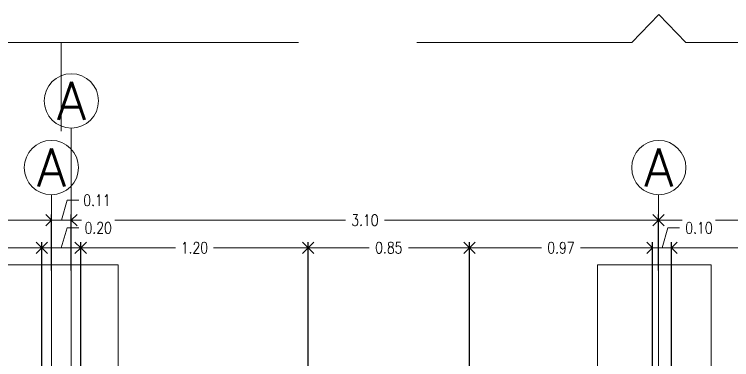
# Model space of a CAD drawing. Header units: metres. Extents: x -2 to 612, y -64 to 156.
# Drawn here: x 469.793 to 473.576, y -24.514 to -22.695 of the extents above; entities that cross this region are included whole.
import ezdxf
from ezdxf.enums import TextEntityAlignment as Align

# ---------------------------------------------------------------- set-up
doc = ezdxf.new("R2010")
doc.units = ezdxf.units.M
doc.header["$LTSCALE"] = 5
doc.header["$MEASUREMENT"] = 0
doc.linetypes.add('HIDDEN', pattern=[0.375, 0.25, -0.125])
doc.layers.get('0').update_dxf_attribs({"color": 30})
doc.layers.get('DEFPOINTS').update_dxf_attribs({"color": 210})
for name, color, linetype, lineweight in [('A-ANNO-DIMS', 3, 'Continuous', 18), ('A-ANNO-SYMB', 3, 'Continuous', 18), ('A-ANNO-TEXT', 3, 'Continuous', 18), ('A-ELEV-IDEN', 3, 'Continuous', 18)]:
    doc.layers.add(name, color=color, linetype=linetype, lineweight=lineweight)
doc.styles.add('E-ROMANS', font='romans.shx', dxfattribs={"width": 0.8})
doc.dimstyles.new('E-0050_ARW_12', dxfattribs={"dimscale": 0.001, "dimtxt": 60, "dimasz": 60, "dimexe": 30, "dimexo": 20, "dimgap": 30, "dimtad": 0, "dimzin": 0, "dimdsep": 46, "dimtxsty": 'E-ROMANS', "dimblk": 'OPEN90', "dimcen": 30, "dimclrd": 256, "dimclre": 256, "dimclrt": 256, "dimadec": 0, "dimazin": 0, "dimtfac": 1, "dimtmove": 1, "dimatfit": 3, "dimldrblk": 'OPEN90', "dimfxl": 1, "dimtfill": 1, "dimtolj": 1, "dimtzin": 0, "dimlwd": -1, "dimarcsym": 0})

# ---------------------------------------------------------------- blocks, each defined once
blk = doc.blocks.new('_Open90')
at = {"color": 0, "linetype": 'ByBlock', "lineweight": -2}
for p, q in [((0, 0), (-1, 0)), ((-0.5, 0.5), (0, 0)), ((0, 0), (-0.5, -0.5))]:
    blk.add_line(p, q, dxfattribs=at)
blk = doc.blocks.new('*D935')
at = {"layer": 'A-ANNO-DIMS', "lineweight": -2, "transparency": 16777216}
for p, q in [((466.890952125786, -24.04431957195055), (466.890952125786, -23.74906314733757)), ((469.987955388234, -24.04431957195055), (469.987955388234, -23.74906314733757))]:
    blk.add_line(p, q, dxfattribs=at)
at = {"layer": 'A-ANNO-DIMS', "transparency": 16777216}
for p, q in [((466.950952125786, -23.77906314733757), (468.3363108998672, -23.77906314733757)), ((469.927955388234, -23.77906314733757), (468.5425966141529, -23.77906314733757))]:
    blk.add_line(p, q, dxfattribs=at)
at = {"layer": 'DEFPOINTS', "color": 0, "transparency": 16777216}
for p in [(469.987955388234, -23.77906314733757), (466.890952125786, -24.06431957195055), (469.987955388234, -24.06431957195055)]:
    blk.add_point(p, dxfattribs=at)
at = {"layer": 'A-ANNO-DIMS', "transparency": 16777216, "xscale": 0.06, "yscale": 0.06, "zscale": 0.06, "rotation": 180}
blk.add_blockref('_Open90', (466.890952125786, -23.77906314733757), dxfattribs=at)
at = {"layer": 'A-ANNO-DIMS', "transparency": 16777216, "xscale": 0.06, "yscale": 0.06, "zscale": 0.06}
blk.add_blockref('_Open90', (469.987955388234, -23.77906314733757), dxfattribs=at)
at = {"layer": 'A-ANNO-DIMS', "transparency": 16777216, "insert": (468.43945375701, -23.77906314733757), "char_height": 0.06, "attachment_point": 5, "style": 'E-ROMANS', "bg_fill": 3, "box_fill_scale": 1.25, "bg_fill_color": 256, "bg_fill_true_color": 13158600, "bg_fill_transparency": 0}
blk.add_mtext('\\A1;3.10', dxfattribs=at)
blk = doc.blocks.new('*D936')
at = {"layer": 'A-ANNO-DIMS', "transparency": 16777216}
for p, q in [((470.0405924234028, -23.77906314733757), (470.0720924234028, -23.67406314733757)), ((470.0720924234028, -23.67406314733757), (470.1320924234028, -23.67406314733757)), ((469.927955388234, -23.77906314733757), (469.867955388234, -23.77906314733757)), ((469.987955388234, -23.77906314733757), (470.0932294585716, -23.77906314733757)), ((469.987955388234, -23.77906314733757), (470.0932294585716, -23.77906314733757)), ((470.1532294585716, -23.77906314733757), (470.2132294585716, -23.77906314733757))]:
    blk.add_line(p, q, dxfattribs=at)
at = {"layer": 'A-ANNO-DIMS', "lineweight": -2, "transparency": 16777216}
for p, q in [((469.987955388234, -24.04431957195055), (469.987955388234, -23.74906314733757)), ((470.0932294585716, -24.04431957195055), (470.0932294585716, -23.74906314733757))]:
    blk.add_line(p, q, dxfattribs=at)
at = {"layer": 'DEFPOINTS', "color": 0, "transparency": 16777216}
for p in [(470.0932294585716, -23.77906314733757), (469.987955388234, -24.06431957195055), (470.0932294585716, -24.06431957195055)]:
    blk.add_point(p, dxfattribs=at)
at = {"layer": 'A-ANNO-DIMS', "transparency": 16777216, "xscale": 0.06, "yscale": 0.06, "zscale": 0.06}
blk.add_blockref('_Open90', (469.987955388234, -23.77906314733757), dxfattribs=at)
at = {"layer": 'A-ANNO-DIMS', "transparency": 16777216, "xscale": 0.06, "yscale": 0.06, "zscale": 0.06, "rotation": 180}
blk.add_blockref('_Open90', (470.0932294585716, -23.77906314733757), dxfattribs=at)
at = {"layer": 'A-ANNO-DIMS', "transparency": 16777216, "insert": (470.2283781376885, -23.67406314733757), "char_height": 0.06, "attachment_point": 5, "style": 'E-ROMANS', "bg_fill": 3, "box_fill_scale": 1.25, "bg_fill_color": 256, "bg_fill_true_color": 13158600, "bg_fill_transparency": 0}
blk.add_mtext('\\A1;0.11', dxfattribs=at)
blk = doc.blocks.new('*D937')
at = {"layer": 'A-ANNO-DIMS', "lineweight": -2, "transparency": 16777216}
for p, q in [((470.0932294585716, -24.04431957195055), (470.0932294585716, -23.74906314733757)), ((473.1899944584093, -24.04431957195055), (473.1899944584093, -23.74906314733757))]:
    blk.add_line(p, q, dxfattribs=at)
at = {"layer": 'A-ANNO-DIMS', "transparency": 16777216}
for p, q in [((470.1532294585716, -23.77906314733757), (471.5384691013476, -23.77906314733757)), ((473.1299944584093, -23.77906314733757), (471.7447548156333, -23.77906314733757))]:
    blk.add_line(p, q, dxfattribs=at)
at = {"layer": 'DEFPOINTS', "color": 0, "transparency": 16777216}
for p in [(473.1899944584093, -23.77906314733757), (470.0932294585716, -24.06431957195055), (473.1899944584093, -24.06431957195055)]:
    blk.add_point(p, dxfattribs=at)
at = {"layer": 'A-ANNO-DIMS', "transparency": 16777216, "xscale": 0.06, "yscale": 0.06, "zscale": 0.06, "rotation": 180}
blk.add_blockref('_Open90', (470.0932294585716, -23.77906314733757), dxfattribs=at)
at = {"layer": 'A-ANNO-DIMS', "transparency": 16777216, "xscale": 0.06, "yscale": 0.06, "zscale": 0.06}
blk.add_blockref('_Open90', (473.1899944584093, -23.77906314733757), dxfattribs=at)
at = {"layer": 'A-ANNO-DIMS', "transparency": 16777216, "insert": (471.6416119584904, -23.77906314733757), "char_height": 0.06, "attachment_point": 5, "style": 'E-ROMANS', "bg_fill": 3, "box_fill_scale": 1.25, "bg_fill_color": 256, "bg_fill_true_color": 13158600, "bg_fill_transparency": 0}
blk.add_mtext('\\A1;3.10', dxfattribs=at)
blk = doc.blocks.new('*D938')
at = {"layer": 'A-ANNO-DIMS', "lineweight": -2, "transparency": 16777216}
for p, q in [((473.1899944584093, -24.04431957195055), (473.1899944584093, -23.74906314733757)), ((476.286997720857, -24.04431957194643), (476.286997720857, -23.74906314733757))]:
    blk.add_line(p, q, dxfattribs=at)
at = {"layer": 'A-ANNO-DIMS', "transparency": 16777216}
for p, q in [((473.2499944584093, -23.77906314733757), (474.6353532324903, -23.77906314733757)), ((476.226997720857, -23.77906314733757), (474.841638946776, -23.77906314733757))]:
    blk.add_line(p, q, dxfattribs=at)
at = {"layer": 'DEFPOINTS', "color": 0, "transparency": 16777216}
for p in [(476.286997720857, -23.77906314733757), (473.1899944584093, -24.06431957195055), (476.286997720857, -24.06431957194643)]:
    blk.add_point(p, dxfattribs=at)
at = {"layer": 'A-ANNO-DIMS', "transparency": 16777216, "xscale": 0.06, "yscale": 0.06, "zscale": 0.06, "rotation": 180}
blk.add_blockref('_Open90', (473.1899944584093, -23.77906314733757), dxfattribs=at)
at = {"layer": 'A-ANNO-DIMS', "transparency": 16777216, "xscale": 0.06, "yscale": 0.06, "zscale": 0.06}
blk.add_blockref('_Open90', (476.286997720857, -23.77906314733757), dxfattribs=at)
at = {"layer": 'A-ANNO-DIMS', "transparency": 16777216, "insert": (474.7384960896331, -23.77906314733757), "char_height": 0.06, "attachment_point": 5, "style": 'E-ROMANS', "bg_fill": 3, "box_fill_scale": 1.25, "bg_fill_color": 256, "bg_fill_true_color": 13158600, "bg_fill_transparency": 0}
blk.add_mtext('\\A1;3.10', dxfattribs=at)
blk = doc.blocks.new('*D1328')
at = {"layer": 'A-ANNO-DIMS', "lineweight": -2, "transparency": 16777216}
for p, q in [((466.9594521257861, -24.81431975406573), (466.9594521257861, -23.89462123762759)), ((469.9384345259564, -24.81431952013581), (469.9384345259564, -23.89462123762759))]:
    blk.add_line(p, q, dxfattribs=at)
at = {"layer": 'A-ANNO-DIMS', "transparency": 16777216}
for p, q in [((467.0194521257861, -23.92462123762759), (468.3458004687284, -23.92462123762759)), ((469.8784345259564, -23.92462123762759), (468.5520861830141, -23.92462123762759))]:
    blk.add_line(p, q, dxfattribs=at)
at = {"layer": 'DEFPOINTS', "color": 0, "transparency": 16777216}
for p in [(469.9384345259564, -23.92462123762759), (466.9594521257861, -24.83431975406573), (469.9384345259564, -24.83431952013581)]:
    blk.add_point(p, dxfattribs=at)
at = {"layer": 'A-ANNO-DIMS', "transparency": 16777216, "xscale": 0.06, "yscale": 0.06, "zscale": 0.06, "rotation": 180}
blk.add_blockref('_Open90', (466.9594521257861, -23.92462123762759), dxfattribs=at)
at = {"layer": 'A-ANNO-DIMS', "transparency": 16777216, "xscale": 0.06, "yscale": 0.06, "zscale": 0.06}
blk.add_blockref('_Open90', (469.9384345259564, -23.92462123762759), dxfattribs=at)
at = {"layer": 'A-ANNO-DIMS', "transparency": 16777216, "insert": (468.4489433258713, -23.92462123762759), "char_height": 0.06, "attachment_point": 5, "style": 'E-ROMANS', "bg_fill": 3, "box_fill_scale": 1.25, "bg_fill_color": 256, "bg_fill_true_color": 13158600, "bg_fill_transparency": 0}
blk.add_mtext('\\A1;2.98', dxfattribs=at)
blk = doc.blocks.new('*D1329')
at = {"layer": 'A-ANNO-DIMS', "transparency": 16777216}
for p, q in [((470.0404802173557, -23.92462123762759), (470.0719802173557, -23.81962123762759)), ((470.0719802173557, -23.81962123762759), (470.1319802173557, -23.81962123762759)), ((469.9984345259564, -23.92462123762759), (470.082525908755, -23.92462123762759))]:
    blk.add_line(p, q, dxfattribs=at)
at = {"layer": 'A-ANNO-DIMS', "lineweight": -2, "transparency": 16777216}
for p, q in [((469.9384345259564, -24.81431952013581), (469.9384345259564, -23.89462123762759)), ((470.142525908755, -24.81431952898566), (470.142525908755, -23.89462123762759))]:
    blk.add_line(p, q, dxfattribs=at)
at = {"layer": 'DEFPOINTS', "color": 0, "transparency": 16777216}
for p in [(470.142525908755, -23.92462123762759), (469.9384345259564, -24.83431952013581), (470.142525908755, -24.83431952898566)]:
    blk.add_point(p, dxfattribs=at)
at = {"layer": 'A-ANNO-DIMS', "transparency": 16777216, "xscale": 0.06, "yscale": 0.06, "zscale": 0.06, "rotation": 180}
blk.add_blockref('_Open90', (469.9384345259564, -23.92462123762759), dxfattribs=at)
at = {"layer": 'A-ANNO-DIMS', "transparency": 16777216, "xscale": 0.06, "yscale": 0.06, "zscale": 0.06}
blk.add_blockref('_Open90', (470.142525908755, -23.92462123762759), dxfattribs=at)
at = {"layer": 'A-ANNO-DIMS', "transparency": 16777216, "insert": (470.2351230744985, -23.81962123762759), "char_height": 0.06, "attachment_point": 5, "style": 'E-ROMANS', "bg_fill": 3, "box_fill_scale": 1.25, "bg_fill_color": 256, "bg_fill_true_color": 13158600, "bg_fill_transparency": 0}
blk.add_mtext('\\A1;0.20', dxfattribs=at)
blk = doc.blocks.new('*D759')
at = {"layer": 'A-ANNO-DIMS', "lineweight": -2, "transparency": 16777216}
for p, q in [((470.142525908755, -24.81431952898566), (470.142525908755, -23.89462123762759)), ((471.3425247921978, -24.81431952013581), (471.3425247921978, -23.89462123762759))]:
    blk.add_line(p, q, dxfattribs=at)
at = {"layer": 'A-ANNO-DIMS', "transparency": 16777216}
for p, q in [((470.202525908755, -23.92462123762759), (470.6428110647621, -23.92462123762759)), ((471.2825247921978, -23.92462123762759), (470.8422396361907, -23.92462123762759))]:
    blk.add_line(p, q, dxfattribs=at)
at = {"layer": 'DEFPOINTS', "color": 0, "transparency": 16777216}
for p in [(471.3425247921978, -23.92462123762759), (470.142525908755, -24.83431952898566), (471.3425247921978, -24.83431952013581)]:
    blk.add_point(p, dxfattribs=at)
at = {"layer": 'A-ANNO-DIMS', "transparency": 16777216, "xscale": 0.06, "yscale": 0.06, "zscale": 0.06, "rotation": 180}
blk.add_blockref('_Open90', (470.142525908755, -23.92462123762759), dxfattribs=at)
at = {"layer": 'A-ANNO-DIMS', "transparency": 16777216, "xscale": 0.06, "yscale": 0.06, "zscale": 0.06}
blk.add_blockref('_Open90', (471.3425247921978, -23.92462123762759), dxfattribs=at)
at = {"layer": 'A-ANNO-DIMS', "transparency": 16777216, "insert": (470.7425253504764, -23.92462123762759), "char_height": 0.06, "attachment_point": 5, "style": 'E-ROMANS', "bg_fill": 3, "box_fill_scale": 1.25, "bg_fill_color": 256, "bg_fill_true_color": 13158600, "bg_fill_transparency": 0}
blk.add_mtext('\\A1;1.20', dxfattribs=at)
blk = doc.blocks.new('*D760')
at = {"layer": 'A-ANNO-DIMS', "lineweight": -2, "transparency": 16777216}
for p, q in [((471.3425247921978, -24.81431952013581), (471.3425247921978, -23.89462123762759)), ((472.1925213691707, -24.81431952013578), (472.1925213691707, -23.89462123762759))]:
    blk.add_line(p, q, dxfattribs=at)
at = {"layer": 'A-ANNO-DIMS', "transparency": 16777216}
for p, q in [((471.4025247921978, -23.92462123762759), (471.6643802235413, -23.92462123762759)), ((472.1325213691707, -23.92462123762759), (471.8706659378271, -23.92462123762759))]:
    blk.add_line(p, q, dxfattribs=at)
at = {"layer": 'DEFPOINTS', "color": 0, "transparency": 16777216}
for p in [(472.1925213691707, -23.92462123762759), (471.3425247921978, -24.83431952013581), (472.1925213691707, -24.83431952013578)]:
    blk.add_point(p, dxfattribs=at)
at = {"layer": 'A-ANNO-DIMS', "transparency": 16777216, "xscale": 0.06, "yscale": 0.06, "zscale": 0.06, "rotation": 180}
blk.add_blockref('_Open90', (471.3425247921978, -23.92462123762759), dxfattribs=at)
at = {"layer": 'A-ANNO-DIMS', "transparency": 16777216, "xscale": 0.06, "yscale": 0.06, "zscale": 0.06}
blk.add_blockref('_Open90', (472.1925213691707, -23.92462123762759), dxfattribs=at)
at = {"layer": 'A-ANNO-DIMS', "transparency": 16777216, "insert": (471.7675230806842, -23.92462123762759), "char_height": 0.06, "attachment_point": 5, "style": 'E-ROMANS', "bg_fill": 3, "box_fill_scale": 1.25, "bg_fill_color": 256, "bg_fill_true_color": 13158600, "bg_fill_transparency": 0}
blk.add_mtext('\\A1;0.85', dxfattribs=at)
blk = doc.blocks.new('*D761')
at = {"layer": 'A-ANNO-DIMS', "lineweight": -2, "transparency": 16777216}
for p, q in [((472.1925213691707, -24.81431952013578), (472.1925213691707, -23.89462123762759)), ((473.1585213691706, -24.81431974684235), (473.1585213691706, -23.89462123762759))]:
    blk.add_line(p, q, dxfattribs=at)
at = {"layer": 'A-ANNO-DIMS', "transparency": 16777216}
for p, q in [((472.2525213691707, -23.92462123762759), (472.5723785120277, -23.92462123762759)), ((473.0985213691706, -23.92462123762759), (472.7786642263135, -23.92462123762759))]:
    blk.add_line(p, q, dxfattribs=at)
at = {"layer": 'DEFPOINTS', "color": 0, "transparency": 16777216}
for p in [(473.1585213691706, -23.92462123762759), (472.1925213691707, -24.83431952013578), (473.1585213691706, -24.83431974684235)]:
    blk.add_point(p, dxfattribs=at)
at = {"layer": 'A-ANNO-DIMS', "transparency": 16777216, "xscale": 0.06, "yscale": 0.06, "zscale": 0.06, "rotation": 180}
blk.add_blockref('_Open90', (472.1925213691707, -23.92462123762759), dxfattribs=at)
at = {"layer": 'A-ANNO-DIMS', "transparency": 16777216, "xscale": 0.06, "yscale": 0.06, "zscale": 0.06}
blk.add_blockref('_Open90', (473.1585213691706, -23.92462123762759), dxfattribs=at)
at = {"layer": 'A-ANNO-DIMS', "transparency": 16777216, "insert": (472.6755213691706, -23.92462123762759), "char_height": 0.06, "attachment_point": 5, "style": 'E-ROMANS', "bg_fill": 3, "box_fill_scale": 1.25, "bg_fill_color": 256, "bg_fill_true_color": 13158600, "bg_fill_transparency": 0}
blk.add_mtext('\\A1;0.97', dxfattribs=at)
blk = doc.blocks.new('*D762')
at = {"layer": 'A-ANNO-DIMS', "transparency": 16777216}
for p, q in [((473.2085213691705, -23.92462123762759), (473.2400213691705, -23.81962123762759)), ((473.2400213691705, -23.81962123762759), (473.3000213691705, -23.81962123762759)), ((473.0985213691706, -23.92462123762759), (473.0385213691706, -23.92462123762759)), ((473.1585213691706, -23.92462123762759), (473.2585213691705, -23.92462123762759)), ((473.1585213691706, -23.92462123762759), (473.2585213691705, -23.92462123762759)), ((473.3185213691705, -23.92462123762759), (473.3785213691705, -23.92462123762759))]:
    blk.add_line(p, q, dxfattribs=at)
at = {"layer": 'A-ANNO-DIMS', "lineweight": -2, "transparency": 16777216}
for p, q in [((473.1585213691706, -24.81431974684235), (473.1585213691706, -23.89462123762759)), ((473.2585213691705, -24.81431975406573), (473.2585213691705, -23.89462123762759))]:
    blk.add_line(p, q, dxfattribs=at)
at = {"layer": 'DEFPOINTS', "color": 0, "transparency": 16777216}
for p in [(473.2585213691705, -23.92462123762759), (473.1585213691706, -24.83431974684235), (473.2585213691705, -24.83431975406573)]:
    blk.add_point(p, dxfattribs=at)
at = {"layer": 'A-ANNO-DIMS', "transparency": 16777216, "xscale": 0.06, "yscale": 0.06, "zscale": 0.06}
blk.add_blockref('_Open90', (473.1585213691706, -23.92462123762759), dxfattribs=at)
at = {"layer": 'A-ANNO-DIMS', "transparency": 16777216, "xscale": 0.06, "yscale": 0.06, "zscale": 0.06, "rotation": 180}
blk.add_blockref('_Open90', (473.2585213691705, -23.92462123762759), dxfattribs=at)
at = {"layer": 'A-ANNO-DIMS', "transparency": 16777216, "insert": (473.4031642263133, -23.81962123762759), "char_height": 0.06, "attachment_point": 5, "style": 'E-ROMANS', "bg_fill": 3, "box_fill_scale": 1.25, "bg_fill_color": 256, "bg_fill_true_color": 13158600, "bg_fill_transparency": 0}
blk.add_mtext('\\A1;0.10', dxfattribs=at)
blk = doc.blocks.new('*D1330')
at = {"layer": 'A-ANNO-DIMS', "lineweight": -2, "transparency": 16777216}
for p, q in [((473.2585213691705, -24.81431975406573), (473.2585213691705, -23.89462123762759)), ((476.2264966366122, -24.81431952013579), (476.2264966366122, -23.89462123762759))]:
    blk.add_line(p, q, dxfattribs=at)
at = {"layer": 'A-ANNO-DIMS', "transparency": 16777216}
for p, q in [((473.3185213691705, -23.92462123762759), (474.6393661457485, -23.92462123762759)), ((476.1664966366122, -23.92462123762759), (474.8456518600342, -23.92462123762759))]:
    blk.add_line(p, q, dxfattribs=at)
at = {"layer": 'DEFPOINTS', "color": 0, "transparency": 16777216}
for p in [(476.2264966366122, -23.92462123762759), (473.2585213691705, -24.83431975406573), (476.2264966366122, -24.83431952013579)]:
    blk.add_point(p, dxfattribs=at)
at = {"layer": 'A-ANNO-DIMS', "transparency": 16777216, "xscale": 0.06, "yscale": 0.06, "zscale": 0.06, "rotation": 180}
blk.add_blockref('_Open90', (473.2585213691705, -23.92462123762759), dxfattribs=at)
at = {"layer": 'A-ANNO-DIMS', "transparency": 16777216, "xscale": 0.06, "yscale": 0.06, "zscale": 0.06}
blk.add_blockref('_Open90', (476.2264966366122, -23.92462123762759), dxfattribs=at)
at = {"layer": 'A-ANNO-DIMS', "transparency": 16777216, "insert": (474.7425090028913, -23.92462123762759), "char_height": 0.06, "attachment_point": 5, "style": 'E-ROMANS', "bg_fill": 3, "box_fill_scale": 1.25, "bg_fill_color": 256, "bg_fill_true_color": 13158600, "bg_fill_transparency": 0}
blk.add_mtext('\\A1;2.97', dxfattribs=at)

msp = doc.modelspace()

# ---------------------------------------------------------------- linework, layer by layer
at = {"layer": 'A-ANNO-SYMB'}
for p, q in [((470.0932452428647, -23.29345090667267), (470.0929990481127, -32.24485322819291)), ((469.987955388234, -23.64504171948461), (469.9879553882338, -31.84625039935533)), ((473.1899944584088, -31.84623659466304), (473.1899944584093, -23.64501208831143))]:
    msp.add_line(p, q, dxfattribs=at)
for centre in [(470.0933454019132, -23.1504229249644), (473.1915550957024, -23.5019925861636)]:
    msp.add_circle(centre, 0.1430280167777482, dxfattribs=at)
at = {"layer": 'A-ANNO-TEXT', "linetype": 'HIDDEN'}
for points in [[(463.7414343915923, -23.30978802284019), (463.7414343915923, -22.84279358794473), (466.7494847463015, -22.84279358794474), (466.8925127630791, -22.69463090836422), (467.035540779857, -22.84279358794474), (470.0404767242153, -22.84279358794474), (470.0404767242153, -23.30978802284019)], [(470.0404767242153, -23.3097791444976), (470.0404767242153, -22.84278470960213), (473.0485270789245, -22.84278470960214), (473.1915550957024, -22.69462203002162), (473.33458311248, -22.84278470960214), (476.3395190568385, -22.84278470960213), (476.3395190568385, -23.3097791444976)]]:
    msp.add_lwpolyline(points, dxfattribs=at)

# ---------------------------------------------------------------- texts
at = {"layer": 'A-ANNO-TEXT', "style": 'E-ROMANS'}
for p in [(470.0933454019132, -23.1504229249644), (469.987955388234, -23.50201370270686), (473.1915550957024, -23.5019925861636)]:
    msp.add_attdef('A', text='0.00', height=0.2, dxfattribs=at).set_placement(p, align=Align.MIDDLE_CENTER)

# ---------------------------------------------------------------- next in the draw order: dimensions: what is measured, and where the dimension line sits
at = {"layer": 'A-ANNO-DIMS'}
dim = msp.add_linear_dim(base=(469.987955388234, -23.77906314733757), p1=(466.890952125786, -24.06431957195055), p2=(469.987955388234, -24.06431957195055), dimstyle='E-0050_ARW_12', dxfattribs=at)
dim.commit()
dim.dimension.update_dxf_attribs({"geometry": '*D935', "text_midpoint": (468.43945375701, -23.77906314733757)})

# ---------------------------------------------------------------- next in the draw order: dimensions: what is measured, and where the dimension line sits
dim = msp.add_linear_dim(base=(470.0932294585716, -23.77906314733757), p1=(469.987955388234, -24.06431957195055), p2=(470.0932294585716, -24.06431957195055), dimstyle='E-0050_ARW_12', dxfattribs=at)
dim.commit()
dim.dimension.update_dxf_attribs({"geometry": '*D936', "text_midpoint": (470.1620924234028, -23.67406314733757)})

# ---------------------------------------------------------------- next in the draw order: linework, layer by layer
at = {"layer": 'A-ANNO-SYMB'}
msp.add_circle((469.987955388234, -23.50201370270686), 0.1430280167777482, dxfattribs=at)

# ---------------------------------------------------------------- next in the draw order: dimensions: what is measured, and where the dimension line sits
at = {"layer": 'A-ANNO-DIMS'}
dim = msp.add_linear_dim(base=(473.1899944584093, -23.77906314733757), p1=(470.0932294585716, -24.06431957195055), p2=(473.1899944584093, -24.06431957195055), dimstyle='E-0050_ARW_12', dxfattribs=at)
dim.commit()
dim.dimension.update_dxf_attribs({"geometry": '*D937', "text_midpoint": (471.6416119584904, -23.77906314733757)})

# ---------------------------------------------------------------- next in the draw order: linework, layer by layer
at = {"layer": 'A-ELEV-IDEN'}
msp.add_lwpolyline([(470.120498964342, -24.61431957195053), (470.3404989643418, -24.61431957195053), (470.3404989643418, -24.01431957195054), (469.7404989643419, -24.01431957195054), (469.7404989643419, -24.61431957195053), (469.9604989643419, -24.61431957195053)], dxfattribs=at)

# ---------------------------------------------------------------- next in the draw order: dimensions: what is measured, and where the dimension line sits
at = {"layer": 'A-ANNO-DIMS'}
dim = msp.add_linear_dim(base=(476.286997720857, -23.77906314733757), p1=(473.1899944584093, -24.06431957195055), p2=(476.286997720857, -24.06431957194643), dimstyle='E-0050_ARW_12', dxfattribs=at)
dim.commit()
dim.dimension.update_dxf_attribs({"geometry": '*D938', "text_midpoint": (474.7384960896331, -23.77906314733757)})

# ---------------------------------------------------------------- next in the draw order: linework, layer by layer
at = {"layer": 'A-ELEV-IDEN'}
msp.add_lwpolyline([(473.2275066752727, -24.56431957195089), (473.4675066752727, -24.56431933939452), (473.4675066752727, -24.0143193393945), (472.8675066752728, -24.0143193393945), (472.8675066752728, -24.56431933939452), (473.1075066752728, -24.56431933939452)], dxfattribs=at)

# ---------------------------------------------------------------- next in the draw order: dimensions: what is measured, and where the dimension line sits
at = {"layer": 'A-ANNO-DIMS'}
dim = msp.add_linear_dim(base=(469.9384345259564, -23.92462123762759), p1=(466.9594521257861, -24.83431975406573), p2=(469.9384345259564, -24.83431952013581), dimstyle='E-0050_ARW_12', dxfattribs=at)
dim.commit()
dim.dimension.update_dxf_attribs({"geometry": '*D1328', "text_midpoint": (468.4489433258713, -23.92462123762759)})

# ---------------------------------------------------------------- next in the draw order: dimensions: what is measured, and where the dimension line sits
dim = msp.add_linear_dim(base=(470.142525908755, -23.92462123762759), p1=(469.9384345259564, -24.83431952013581), p2=(470.142525908755, -24.83431952898566), dimstyle='E-0050_ARW_12', dxfattribs=at)
dim.commit()
dim.dimension.update_dxf_attribs({"geometry": '*D1329', "text_midpoint": (470.1619802173557, -23.81962123762759)})

# ---------------------------------------------------------------- next in the draw order: dimensions: what is measured, and where the dimension line sits
dim = msp.add_linear_dim(base=(471.3425247921978, -23.92462123762759), p1=(470.142525908755, -24.83431952898566), p2=(471.3425247921978, -24.83431952013581), dimstyle='E-0050_ARW_12', dxfattribs=at)
dim.commit()
dim.dimension.update_dxf_attribs({"geometry": '*D759', "text_midpoint": (470.7425253504764, -23.92462123762759)})

# ---------------------------------------------------------------- next in the draw order: dimensions: what is measured, and where the dimension line sits
dim = msp.add_linear_dim(base=(472.1925213691707, -23.92462123762759), p1=(471.3425247921978, -24.83431952013581), p2=(472.1925213691707, -24.83431952013578), dimstyle='E-0050_ARW_12', dxfattribs=at)
dim.commit()
dim.dimension.update_dxf_attribs({"geometry": '*D760', "text_midpoint": (471.7675230806842, -23.92462123762759)})

# ---------------------------------------------------------------- next in the draw order: dimensions: what is measured, and where the dimension line sits
dim = msp.add_linear_dim(base=(473.1585213691706, -23.92462123762759), p1=(472.1925213691707, -24.83431952013578), p2=(473.1585213691706, -24.83431974684235), dimstyle='E-0050_ARW_12', dxfattribs=at)
dim.commit()
dim.dimension.update_dxf_attribs({"geometry": '*D761', "text_midpoint": (472.6755213691706, -23.92462123762759)})

# ---------------------------------------------------------------- next in the draw order: dimensions: what is measured, and where the dimension line sits
dim = msp.add_linear_dim(base=(473.2585213691705, -23.92462123762759), p1=(473.1585213691706, -24.83431974684235), p2=(473.2585213691705, -24.83431975406573), dimstyle='E-0050_ARW_12', dxfattribs=at)
dim.commit()
dim.dimension.update_dxf_attribs({"geometry": '*D762', "text_midpoint": (473.3300213691705, -23.81962123762759)})

# ---------------------------------------------------------------- next in the draw order: dimensions: what is measured, and where the dimension line sits
dim = msp.add_linear_dim(base=(476.2264966366122, -23.92462123762759), p1=(473.2585213691705, -24.83431975406573), p2=(476.2264966366122, -24.83431952013579), dimstyle='E-0050_ARW_12', dxfattribs=at)
dim.commit()
dim.dimension.update_dxf_attribs({"geometry": '*D1330', "text_midpoint": (474.7425090028913, -23.92462123762759)})

doc.saveas('drawing.dxf')
